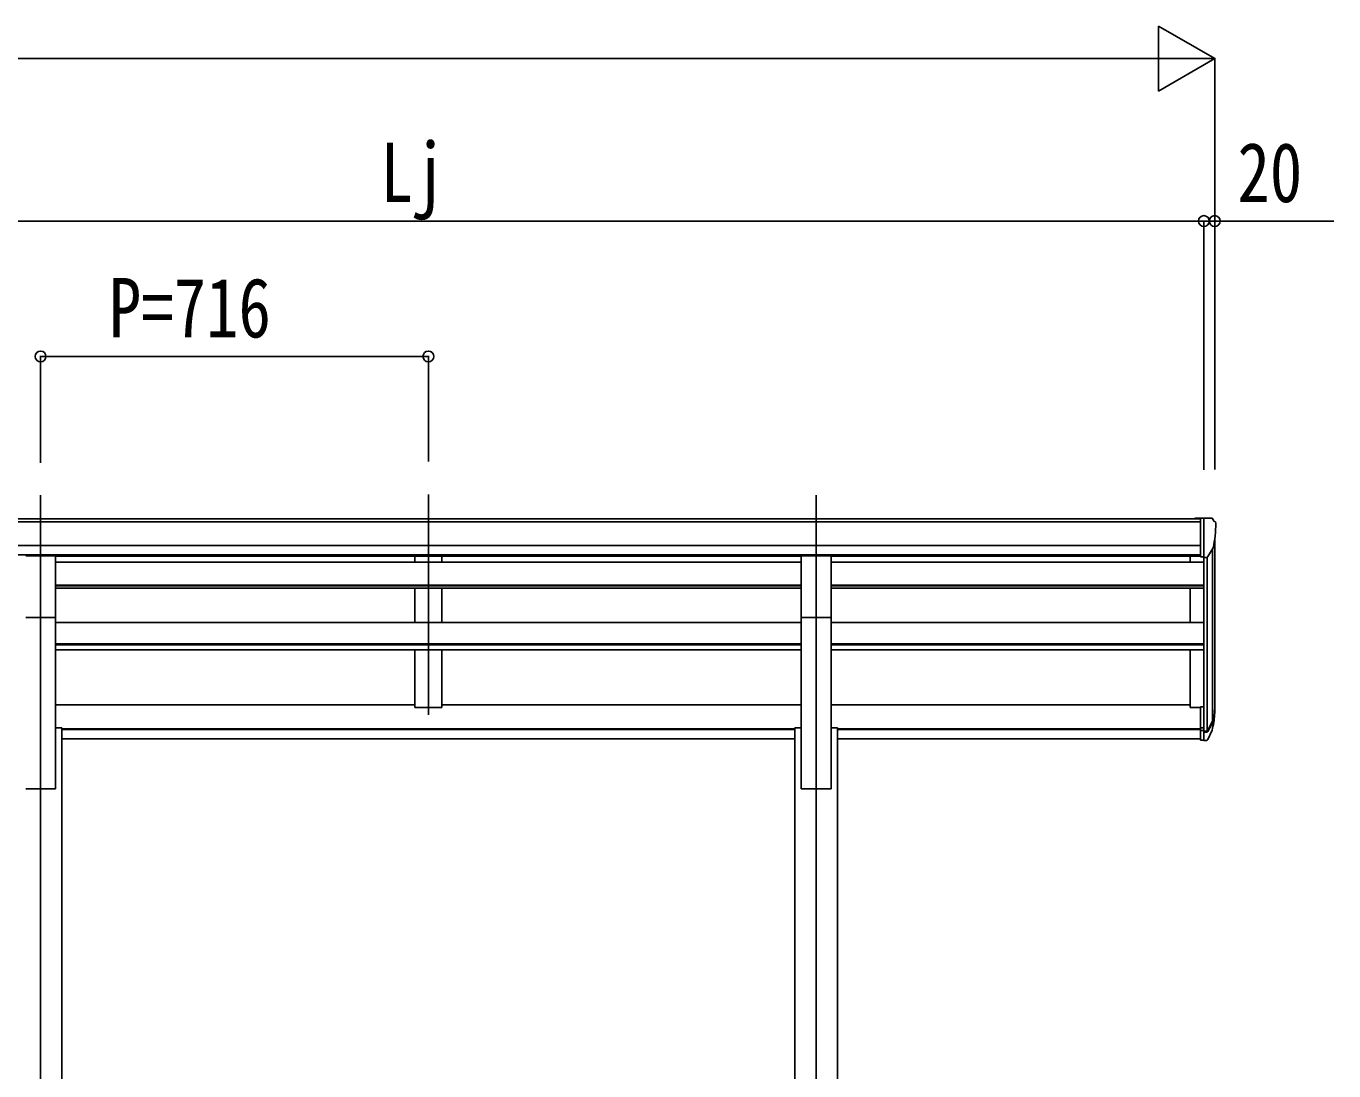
# Model space of a CAD drawing. Units: millimetres, scale not verified. Extents: x -12615 to 12615, y -8910 to 8910.
# Drawn here: x -2239 to 176, y -3711 to -1781 of the extents above; entities that cross this region are included whole.
import ezdxf
from ezdxf.enums import TextEntityAlignment as Align

# ---------------------------------------------------------------- set-up
doc = ezdxf.new("R2010")
doc.units = ezdxf.units.MM
doc.header["$LTSCALE"] = 40
for name, color, linetype in [('0-3_YKK_12', 2, 'Continuous'), ('0-4_YKK_13', 4, 'Continuous'), ('0-5_YKK_A1', 4, 'Continuous'), ('0-6_YKK_D', 6, 'Continuous')]:
    doc.layers.add(name, color=color, linetype=linetype)
doc.styles.add('ＭＳ ゴシック', font='')
doc.styles.get('ＭＳ ゴシック').set_extended_font_data('MS Gothic')

msp = doc.modelspace()

# ---------------------------------------------------------------- linework, layer by layer
at = {"layer": '0-3_YKK_12'}
for p, q in [((-2212.16, -2647.77), (-2212.16, -5611.34)), ((-1496.16, -2646.36), (-1496.16, -3053.15)), ((-780.16, -2647.77), (-780.16, -5611.35))]:
    msp.add_line(p, q, dxfattribs=at)
at = {"layer": '0-4_YKK_13'}
for p, q in [((-70.66, -2689.69), (-80.66, -2689.77)), ((-80.66, -2691.29), (-80.66, -2689.77)), ((-70.66, -2761.67), (-70.66, -2689.69)), ((-52.16, -2689.69), (-70.66, -2689.69)), ((-64.16, -2762.67), (-64.16, -2689.69)), ((-52.16, -2689.69), (-49.83, -2689.83)), ((-49.07, -2690.25), (-45, -2696.06)), ((-42.16, -2699.06), (-42.16, -2699.69)), ((-56.54, -2760.86), (-47.26, -2744.79)), ((-2239.66, -2759.53), (-2184.66, -2759.53)), ((-2184.66, -2873.69), (-2184.66, -2759.53)), ((-807.66, -2759.53), (-752.66, -2759.53)), ((-807.66, -2873.69), (-807.66, -2759.53)), ((-752.66, -2873.69), (-752.66, -2759.53)), ((-70.66, -2761.67), (-64.16, -2761.67)), ((-64.16, -2762.67), (-58.95, -2762.35)), ((-2239.66, -2873.69), (-2184.66, -2873.69)), ((-807.66, -2873.69), (-752.66, -2873.69)), ((-70.66, -3038.64), (-70.66, -3099.7)), ((-70.66, -3038.64), (-64.16, -3038.64)), ((-64.16, -3038.64), (-64.16, -3100.52)), ((-57.73, -3082.6), (-47.97, -3064.19)), ((-46.55, -3064.68), (-56.72, -3083.85)), ((-70.66, -3076.95), (-64.16, -3076.95)), ((-70.66, -3082.35), (-64.16, -3082.35)), ((-64.16, -3083.35), (-59.03, -3083.35)), ((-64.16, -3085.35), (-59.31, -3085.35)), ((-49.14, -3081.53), (-56.72, -3099.02)), ((-70.66, -3099.7), (-64.16, -3099.7)), ((-64.16, -3100.52), (-59.31, -3100.52))]:
    msp.add_line(p, q, dxfattribs=at)
for centre, radius, start, end in [((-49.89, -2690.83), 1, 35, 86.5), ((-244.16, -2699.69), 202, 347.09739, 0), ((-45.16, -2699.06), 3, 0, 87), ((-59.13, -2759.36), 3, 273.5, 330), ((-132.11, -3038.23), 88.05, 342.78929, 2.77608), ((-132.82, -3042.51), 89.07, 345.58812, 5.50424), ((-177.38, -3045.46), 133.22, 344.28698, 356.72013), ((-59.31, -3082.35), 3, 270, 330), ((-59.03, -3081.85), 1.5, 270, 330), ((-59.31, -3097.52), 3, 270, 330)]:
    msp.add_arc(centre, radius, start, end, dxfattribs=at)
at = {"layer": '0-5_YKK_A1'}
for p, q in [((-2911.66, -2691.29), (-70.66, -2691.29)), ((-2911.66, -2696.64), (-70.66, -2696.64)), ((-44.16, -3040.81), (-44.16, -2728.04)), ((-2921.66, -2740.17), (-70.66, -2740.17)), ((-48.44, -2746.84), (-48.44, -3065.07)), ((-2921.66, -2757.84), (-70.66, -2757.84)), ((-2184.66, -2760.21), (-807.66, -2760.21)), ((-2184.66, -2771.47), (-807.66, -2771.47)), ((-1521.16, -2760.28), (-1521.16, -2771.47)), ((-1471.16, -2760.28), (-1471.16, -2771.47)), ((-752.66, -2760.21), (-70.66, -2760.21)), ((-752.66, -2771.47), (-64.16, -2771.47)), ((-89.16, -2771.47), (-89.16, -2760.21)), ((-64.16, -2762.67), (-64.16, -3038.64)), ((-58.16, -2762.2), (-58.16, -3083.08)), ((-2184.66, -2813.39), (-807.66, -2813.39)), ((-2184.66, -2814.89), (-807.66, -2814.89)), ((-2184.66, -2819.09), (-807.66, -2819.09)), ((-1521.16, -2819.09), (-1521.16, -2882.82)), ((-1471.16, -2819.09), (-1471.16, -2882.82)), ((-752.66, -2813.39), (-64.16, -2813.39)), ((-752.66, -2814.89), (-64.16, -2814.89)), ((-752.66, -2819.09), (-64.16, -2819.09)), ((-89.16, -2882.82), (-89.16, -2819.09)), ((-2184.66, -3190.05), (-2184.66, -2873.26)), ((-807.66, -2873.26), (-807.66, -3190.05)), ((-752.66, -3190.05), (-752.66, -2873.26)), ((-2184.65, -2882.82), (-807.65, -2882.82)), ((-752.65, -2882.82), (-64.16, -2882.82)), ((-2184.66, -2922.27), (-807.66, -2922.27)), ((-2184.66, -2923.74), (-807.66, -2923.74)), ((-2184.66, -2933), (-807.66, -2933)), ((-1521.16, -2933), (-1521.16, -3039.49)), ((-1471.16, -2933), (-1471.16, -3039.49)), ((-752.66, -2922.27), (-64.16, -2922.27)), ((-752.66, -2923.74), (-64.16, -2923.74)), ((-752.66, -2933), (-64.16, -2933)), ((-89.16, -3039.47), (-89.16, -2933)), ((-2184.66, -3034.67), (-1521.16, -3034.67)), ((-1521.16, -3039.49), (-1471.16, -3039.49)), ((-1471.16, -3034.67), (-807.66, -3034.67)), ((-752.66, -3034.67), (-89.16, -3034.67)), ((-70.66, -3039.47), (-89.16, -3039.47)), ((-2184.66, -3077.48), (-2172.66, -3077.48)), ((-2172.66, -3077.48), (-2172.66, -4765.05)), ((-2172.66, -3078.76), (-819.66, -3078.76)), ((-2172.66, -3080.16), (-819.66, -3080.16)), ((-819.66, -3077.48), (-819.66, -4765.06)), ((-819.66, -3077.48), (-807.66, -3077.48)), ((-752.66, -3077.48), (-740.66, -3077.48)), ((-740.66, -3077.48), (-740.66, -4765.06)), ((-740.66, -3078.76), (-70.66, -3078.76)), ((-740.66, -3080.16), (-70.66, -3080.16)), ((-2172.66, -3097.53), (-819.66, -3097.53)), ((-740.66, -3097.53), (-70.66, -3097.53)), ((-2239.66, -3190.05), (-2184.66, -3190.05)), ((-807.66, -3190.05), (-752.66, -3190.05))]:
    msp.add_line(p, q, dxfattribs=at)
at = {"layer": '0-6_YKK_D'}
for p, q in [((-44.16, -1841.29), (-148.08, -1781.29)), ((-148.08, -1781.29), (-148.08, -1901.29)), ((-5692.16, -1841.29), (-164.16, -1841.29)), ((-44.16, -1841.29), (-252.01, -1841.29)), ((-44.16, -1841.29), (-148.08, -1901.29)), ((-44.16, -2599.86), (-44.16, -1840.29)), ((-2928.16, -2141.29), (-64.16, -2141.29)), ((-64.16, -2600.86), (-64.16, -2140.29)), ((-64.16, -2600.86), (-64.16, -2140.29)), ((-44.16, -2598.86), (-44.16, -2140.29)), ((-2212.16, -2587.91), (-2212.16, -2390.29)), ((-1496.16, -2585.03), (-1496.16, -2390.29)), ((-2212.16, -2391.29), (-1496.16, -2391.29))]:
    msp.add_line(p, q, dxfattribs=at)
msp.add_lwpolyline([(-64.16, -2141.29), (-44.16, -2141.29), (175.84, -2141.29)], dxfattribs=at)
for centre in [(-64.16, -2141.29), (-64.16, -2141.29), (-44.16, -2141.29), (-2212.16, -2391.29), (-1496.16, -2391.29)]:
    msp.add_circle(centre, 10, dxfattribs=at)

# ---------------------------------------------------------------- texts
at = {"layer": '0-6_YKK_D', "style": 'ＭＳ ゴシック', "width": 0.8}
for s, p in [('Lj', (-1584.16, -2139.29)), ('20', (-2.16, -2139.29)), ('P=716', (-2086.16, -2389.29))]:
    msp.add_text(s, height=110, dxfattribs=at).set_placement(p, align=Align.BOTTOM_LEFT)

doc.saveas('drawing.dxf')
